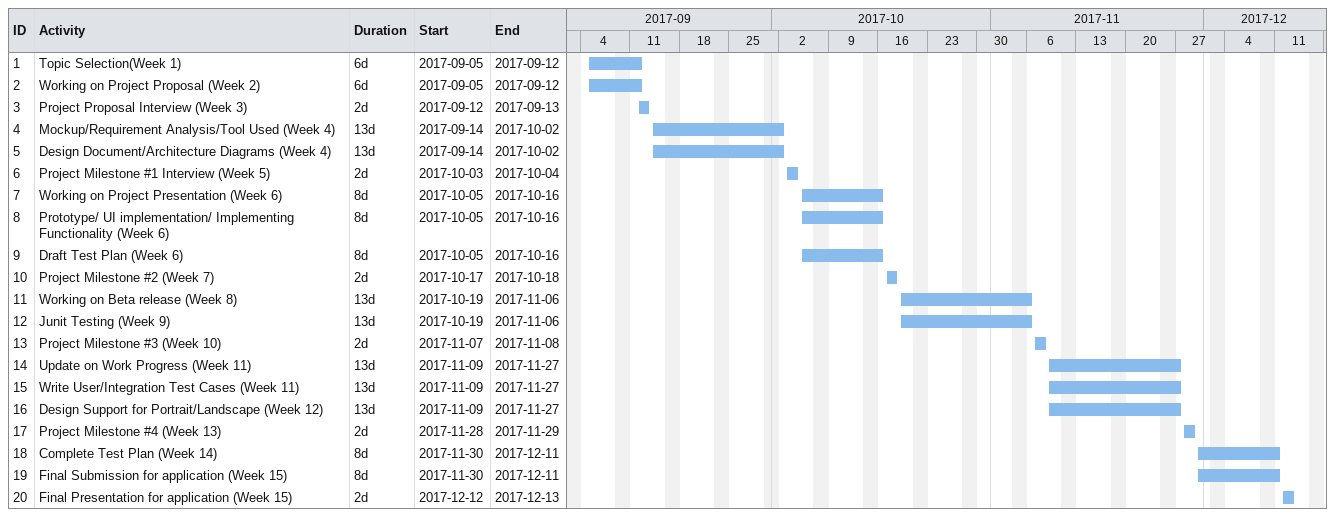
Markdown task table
| ID | Task | Duration | Start | Finish |
|---|---|---|---|---|
| 1 | Topic Selection(Week 1) | 6d | 2017-09-05 | 2017-09-12 |
| 2 | Working on Project Proposal (Week 2) | 6d | 2017-09-05 | 2017-09-12 |
| 3 | Project Proposal Interview (Week 3) | 2d | 2017-09-12 | 2017-09-13 |
| 4 | Mockup/Requirement Analysis/Tool Used (Week 4) | 13d | 2017-09-14 | 2017-10-02 |
| 5 | Design Document/Architecture Diagrams (Week 4) | 13d | 2017-09-14 | 2017-10-02 |
| 6 | Project Milestone #1 Interview (Week 5) | 2d | 2017-10-03 | 2017-10-04 |
| 7 | Working on Project Presentation (Week 6) | 8d | 2017-10-05 | 2017-10-16 |
| 8 | Prototype/ UI implementation/ Implementing Functionality (Week 6) | 8d | 2017-10-05 | 2017-10-16 |
| 9 | Draft Test Plan (Week 6) | 8d | 2017-10-05 | 2017-10-16 |
| 10 | Project Milestone #2 (Week 7) | 2d | 2017-10-17 | 2017-10-18 |
| 11 | Working on Beta release (Week 8) | 13d | 2017-10-19 | 2017-11-06 |
| 12 | Junit Testing (Week 9) | 13d | 2017-10-19 | 2017-11-06 |
| 13 | Project Milestone #3 (Week 10) | 2d | 2017-11-07 | 2017-11-08 |
| 14 | Update on Work Progress (Week 11) | 13d | 2017-11-09 | 2017-11-27 |
| 15 | Write User/Integration Test Cases (Week 11) | 13d | 2017-11-09 | 2017-11-27 |
| 16 | Design Support for Portrait/Landscape (Week 12) | 13d | 2017-11-09 | 2017-11-27 |
| 17 | Project Milestone #4 (Week 13) | 2d | 2017-11-28 | 2017-11-29 |
| 18 | Complete Test Plan (Week 14) | 8d | 2017-11-30 | 2017-12-11 |
| 19 | Final Submission for application (Week 15) | 8d | 2017-11-30 | 2017-12-11 |
| 20 | Final Presentation for application (Week 15) | 2d | 2017-12-12 | 2017-12-13 |
